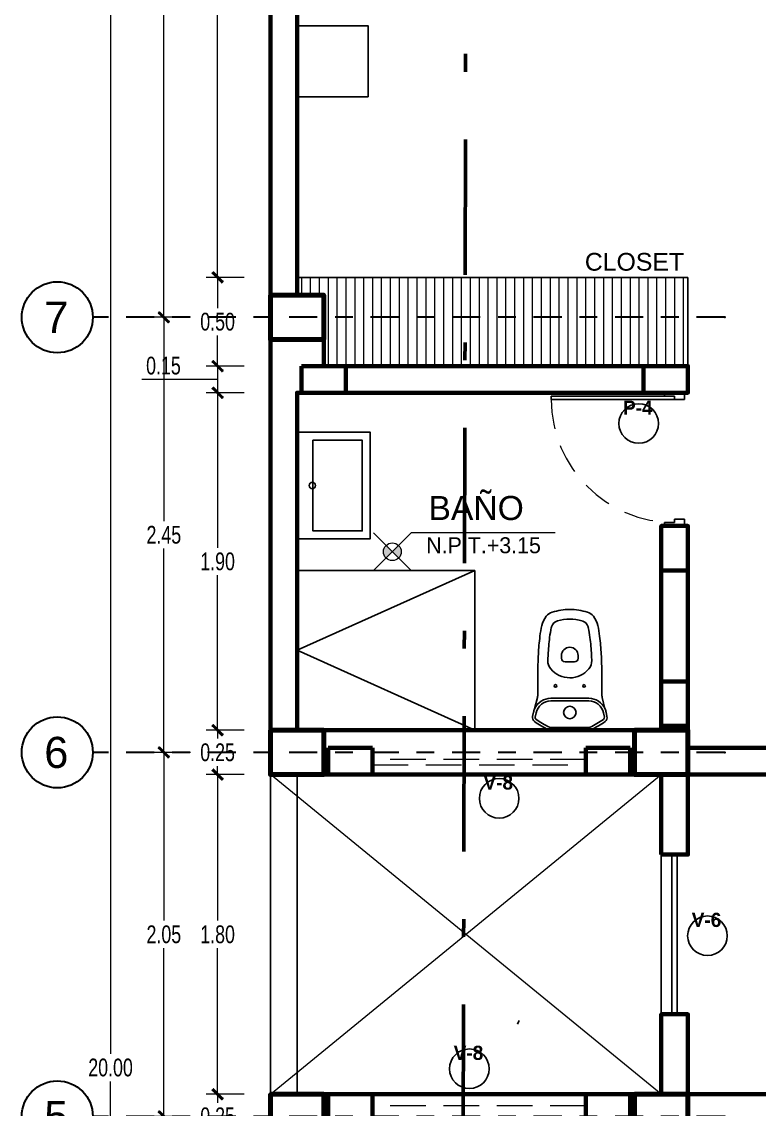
# Model space of a CAD drawing. Header units: millimetres. Extents: x 10612.9 to 10705, y -16533.4 to -16503.9.
# Drawn here: x 10623.72 to 10627.88, y -16516.94 to -16510.81 of the extents above; entities that cross this region are included whole.
import ezdxf
from ezdxf.enums import TextEntityAlignment as Align

# ---------------------------------------------------------------- set-up
doc = ezdxf.new("R2010")
doc.units = ezdxf.units.MM
for name, pattern in [('DASHDOTX2', [50.8, 25.4, -12.7, 0, -12.7]), ('HIDDEN', [0.375, 0.25, -0.125]), ('Punto & Rayas', [0.335139, 0.15875, -0.088194, 0, -0.088194])]:
    doc.linetypes.add(name, pattern=pattern)
for name, color, linetype, lineweight in [('0.6', 252, 'Continuous', 50), ('01_GRIS 250', 250, 'Continuous', 9), ('COLUMNAS', 6, 'Continuous', 20), ('Muro Alto', 1, 'Continuous', 80), ('Muro sin techar', 160, 'Continuous', 40), ('p2', 53, 'Continuous', 20), ('TEXTO AMBIENTES', 7, 'Continuous', 9)]:
    doc.layers.add(name, color=color, linetype=linetype, lineweight=lineweight)
doc.layers.add('Nuevo_Estructura - Forjados', color=7, linetype='Continuous')
doc.layers.add('Nuevo_Estructura - Forjados_Pluma_Nº__209', color=7, linetype='Continuous', lineweight=30, true_color=0x3e4f7b)
doc.layers.add('Nuevo_Estructura - Forjados_Pluma_Nº__219', color=7, linetype='Continuous', lineweight=13, true_color=0x404b6a)
doc.styles.add('arial narrow', font='ARIALNI.TTF')
doc.styles.add('Estilo_Generado_1', font='arial.ttf')
doc.styles.add('mahico', font='GOTHIC.TTF', dxfattribs={"width": 0.75})
doc.styles.add('style1', font='arial.ttf')
doc.styles.add('stylus', font='stylu.ttf')
doc.styles.add('TEXTO PRINCIPAL', font='swissek.ttf', dxfattribs={"height": 0.15})
doc.dimstyles.new('Copia de 50 P', dxfattribs={"dimtxt": 0.1, "dimasz": 0.01, "dimexe": 0.065, "dimexo": 0.0625, "dimgap": 0.025, "dimtad": 1, "dimtih": 1, "dimtoh": 1, "dimzin": 0, "dimdsep": 46, "dimtxsty": 'mahico', "dimblk": 'pa cotas', "dimcen": 0.09, "dimdle": 0.3, "dimclrd": 256, "dimclre": 256, "dimclrt": 256, "dimadec": 0, "dimazin": 0, "dimtfac": 1, "dimtofl": 0, "dimtmove": 0, "dimatfit": 3, "dimfxl": 0.15, "dimfxlon": 1, "dimtolj": 1, "dimtzin": 0, "dimlwd": 5, "dimlwe": 5, "dimarcsym": 0})

# ---------------------------------------------------------------- blocks, each defined once
blk = doc.blocks.new('puertas sss')
at = {"color": 244, "true_color": 0x991b1e}
for p, q in [((2962.3499, 159.0169), (2962.2149, 159.0169)), ((2962.2149, 159.0169), (2962.2149, 158.9719)), ((2962.3499, 159.0169), (2962.2149, 159.0169)), ((2962.2149, 158.9719), (2962.2824, 158.9719)), ((2962.2824, 158.9719), (2962.2824, 158.9944)), ((2962.2824, 158.9944), (2962.3499, 158.9944)), ((2962.3499, 158.9944), (2962.3499, 159.0169)), ((2962.2149, 158.1169), (2962.2149, 158.1619)), ((2962.2149, 158.1619), (2962.2824, 158.1619)), ((2962.2824, 158.1619), (2962.2824, 158.1394)), ((2962.2824, 158.1394), (2962.2824, 158.1619)), ((2962.2824, 158.1619), (2963.1149, 158.1619)), ((2963.1149, 158.1619), (2963.1149, 158.1394)), ((2962.3499, 158.1169), (2962.2149, 158.1169)), ((2962.3499, 158.1169), (2962.2149, 158.1169)), ((2962.2824, 158.1394), (2962.3499, 158.1394)), ((2963.1149, 158.1394), (2962.2824, 158.1394)), ((2962.3499, 158.1394), (2962.3499, 158.1169))]:
    blk.add_line(p, q, dxfattribs=at)
at = {"color": 244, "linetype": 'HIDDEN', "lineweight": 9, "ltscale": 0.8, "true_color": 0x991b1e}
blk.add_arc((2962.2824, 158.1619), 0.8325, 0, 90, dxfattribs=at)
blk = doc.blocks.new('dfbdb')
at = {"elevation": -0.0002}
for points in [[(3106.0675, -99.5118), (3106.0675, -98.8418), (3106.5275, -98.8418), (3106.5275, -99.5118)], [(3106.1675, -99.4618), (3106.1675, -98.8918), (3106.4775, -98.8918), (3106.4775, -99.4618)]]:
    blk.add_lwpolyline(points, close=True, dxfattribs=at)
blk.add_circle((3106.1636, -99.1768, -0.0002), 0.02)
blk = doc.blocks.new('ino')
at = {"extrusion": (-0.000695462, -1.32202e-15, 1)}
for p, q in [((2966.6062, 159.8284, -0.0001), (2966.6295, 159.8234, -0.0001)), ((2966.5469, 159.6336, -0.0001), (2966.5469, 159.7425, -0.0001)), ((2966.6969, 159.6336, 0), (2966.6969, 159.7403, 0)), ((2966.7119, 159.6336, 0), (2966.7119, 159.7403, 0)), ((2966.9169, 159.6606, 0.0001), (2966.9169, 159.6336, 0.0001)), ((2966.9519, 159.6806, 0.0002), (2966.9369, 159.6806, 0.0001)), ((2966.5469, 159.6336, -0.0001), (2966.5469, 159.5248, -0.0001)), ((2966.6969, 159.6336, 0), (2966.6969, 159.527, 0)), ((2966.7119, 159.6336, 0), (2966.7119, 159.527, 0)), ((2966.9169, 159.6066, 0.0001), (2966.9169, 159.6336, 0.0001)), ((2966.9519, 159.5866, 0.0002), (2966.9369, 159.5866, 0.0001)), ((2966.6062, 159.4389, -0.0001), (2966.6295, 159.4439, -0.0001))]:
    blk.add_line(p, q, dxfattribs=at)
at = {"extrusion": (-0.000695462, -1.32202e-15, 1), "elevation": -2.0633}
blk.add_lwpolyline([(2967.1731, 159.7668, 0.105815), (2967.1201, 159.7918, 0.021734), (2967.0601, 159.8018, 0.017071), (2966.9581, 159.8108, 0.008371), (2966.8711, 159.8138), (2966.7348, 159.8138, -0.060284), (2966.7157, 159.8161), (2966.6511, 159.832, 0.050432), (2966.6319, 159.8381), (2966.6086, 159.8431, 0.296342), (2966.5801, 159.8321, 0.045212), (2966.5339, 159.7546, 0.112247), (2966.5311, 159.7425), (2966.5311, 159.6336), (2966.5311, 159.5248, 0.112247), (2966.5339, 159.5127, 0.045212), (2966.5801, 159.4352, 0.296342), (2966.6086, 159.4243), (2966.6319, 159.4292, 0.049523), (2966.6508, 159.4352), (2966.652, 159.4356), (2966.7157, 159.4513, -0.060284), (2966.7348, 159.4536), (2966.8711, 159.4536, 0.008371), (2966.9581, 159.4566, 0.017071), (2967.0601, 159.4656, 0.021734), (2967.1201, 159.4756, 0.105815), (2967.1731, 159.5006, 0.128647), (2967.1951, 159.5346, 0.084162), (2967.2111, 159.6336, 0.083997), (2967.1951, 159.7328, 0.128647)], format="xyb", close=True, dxfattribs=at)
at = {"extrusion": (-0.000695462, -1.32202e-15, 1)}
for centre, radius in [((2966.7801, 159.7138, -2.0633), 0.0075), ((2966.6311, 159.6336, -2.0633), 0.035), ((2966.6311, 159.6336, -2.0633), 0.035), ((2966.7801, 159.5536, -2.0633), 0.0075)]:
    blk.add_circle(centre, radius, dxfattribs=at)
for centre, radius, start, end in [((2966.9847, 159.5384, -2.0633), 0.485, 144.02717, 154.38205), ((2966.6028, 159.8157, -2.0633), 0.013, 78, 144.02717), ((2966.6111, 159.7403, -2.0633), 0.085, 0, 78), ((2966.6111, 159.7403, -2.0633), 0.1, 0, 66.45173), ((2966.5591, 159.7425, -2.0633), 0.013, 154.38205, 180), ((2966.9666, 159.6336, -2.0633), 0.1404, 130.17618, 180.0038), ((2966.9211, 159.6873, -2.0633), 0.07, 87.77697, 130.09826), ((2966.8251, 157.2142, -2.0633), 2.545, 87.06585, 87.77697), ((2966.8774, 158.3129, -2.0633), 1.445, 83.00154, 86.91355), ((2966.9752, 159.1069, -2.0633), 0.645, 78.04749, 83.02787), ((2967.0882, 159.6554, -2.0633), 0.085, 72.28012, 76.8274), ((2967.0989, 159.6888, -2.0633), 0.05, 15.68368, 72.28012), ((2966.9361, 159.6606, -2.0633), 0.02, 90, 180), ((2966.9511, 159.6336, -2.0633), 0.047, 0, 90), ((2966.9097, 159.6359, -2.0633), 0.2464, 359.55997, 15.63852), ((2966.9661, 159.6336, -2.0633), 0.14, 180, 229.90174), ((2966.9361, 159.6066, -2.0633), 0.02, 180, 270), ((2966.9511, 159.6336, -2.0633), 0.047, 270, 0), ((2966.9112, 159.6313, -2.0633), 0.245, 344.31632, 0.44109), ((2967.0882, 159.6119, -2.0633), 0.085, 283.1726, 287.71988), ((2967.0989, 159.5785, -2.0633), 0.05, 287.71988, 344.31632), ((2966.5591, 159.5248, -2.0633), 0.013, 180, 205.61795), ((2966.9847, 159.7289, -2.0633), 0.485, 205.61795, 215.97283), ((2966.6111, 159.527, -2.0633), 0.085, 282, 0), ((2966.6111, 159.527, -2.0633), 0.1, 293.34052, 0), ((2966.9211, 159.58, -2.0633), 0.07, 229.90174, 272.22303), ((2966.8251, 162.0532, -2.0633), 2.545, 272.22303, 272.93415), ((2966.8774, 160.9544, -2.0633), 1.445, 273.08645, 276.99846), ((2966.9752, 160.1604, -2.0633), 0.645, 276.97213, 281.95251), ((2966.6028, 159.4517, -2.0633), 0.013, 215.97283, 282)]:
    blk.add_arc(centre, radius, start, end, dxfattribs=at)
blk = doc.blocks.new('A$C25241A85')
at = {"layer": 'p2', "lineweight": 9}
h = blk.add_hatch(color=256, dxfattribs=at)
h.paths.add_polyline_path([(0.0707, 0.1414, 0.198912), (0.0561, 0.1061, 0.198912), (0.0707, 0.0707), (0.1061, 0.1061)])
h.paths.add_polyline_path([(0.1061, 0.1061), (0.1414, 0.0707, 0.198912), (0.1561, 0.1061, 0.198912), (0.1414, 0.1414)])
at = {"layer": 'p2'}
blk.add_line((0.2121, 0), (0, 0.2121), dxfattribs=at)
blk.add_lwpolyline([(1.0236, 0.2121), (0.2121, 0.2121), (0, 0)], dxfattribs=at)
blk.add_circle((0.1061, 0.1061), 0.05, dxfattribs=at)
blk = doc.blocks.new('REVREER')
at = {"layer": 'COLUMNAS', "color": 1, "lineweight": 80, "ltscale": 0.2}
for points in [[(10629.8229, -16633.2036), (10630.1229, -16633.2036), (10630.1229, -16633.4536), (10629.8229, -16633.4536)], [(10629.8229, -16635.6536), (10630.1229, -16635.6536), (10630.1229, -16635.9036), (10629.8229, -16635.9036)], [(10631.8729, -16635.6536), (10632.1729, -16635.6536), (10632.1729, -16635.9036), (10631.8729, -16635.9036)], [(10629.8229, -16637.7036), (10630.1229, -16637.7036), (10630.1229, -16637.9536), (10629.8229, -16637.9536)], [(10631.8729, -16637.7036), (10632.1729, -16637.7036), (10632.1729, -16637.9536), (10631.8729, -16637.9536)]]:
    blk.add_lwpolyline(points, close=True, dxfattribs=at)
at = {"layer": 'Muro Alto', "color": 6, "linetype": 'HIDDEN', "lineweight": 60}
for points in [[(10630.2479, -16633.7536), (10630.2479, -16633.6036), (10629.9979, -16633.6036), (10629.9979, -16633.7536)], [(10632.1729, -16633.7536), (10632.1729, -16633.6036), (10631.9229, -16633.6036), (10631.9229, -16633.7536)], [(10632.0229, -16634.7536), (10632.1729, -16634.7536), (10632.1729, -16634.5036), (10632.0229, -16634.5036)], [(10632.0229, -16635.6286), (10632.1729, -16635.6286), (10632.1729, -16635.3786), (10632.0229, -16635.3786)], [(10630.3979, -16635.9036), (10630.3979, -16635.7536), (10630.1479, -16635.7536), (10630.1479, -16635.9036)], [(10631.8479, -16635.9036), (10631.8479, -16635.7536), (10631.5979, -16635.7536), (10631.5979, -16635.9036)], [(10630.3979, -16637.8536), (10630.3979, -16637.7036), (10630.1479, -16637.7036), (10630.1479, -16637.8536)], [(10631.8479, -16637.8536), (10631.8479, -16637.7036), (10631.5979, -16637.7036), (10631.5979, -16637.8536)]]:
    blk.add_lwpolyline(points, close=True, dxfattribs=at)
blk = doc.blocks.new('hjygfvdc')
at = {"layer": '0.6', "linetype": 'DASHDOTX2', "ltscale": 0.03}
blk.add_line((3030.3432, 68.8445), (3030.3974, 92.8394), dxfattribs=at)
blk = doc.blocks.new('pa cotas')
h = blk.add_hatch(color=256)
h.paths.add_polyline_path([(2.38, 3.09), (-3.09, -2.38), (-2.38, -3.09)])
h.paths.add_polyline_path([(3.09, 2.38), (2.38, 3.09), (-2.38, -3.09)])
blk.add_line((-2.38, -3.09), (2.38, 3.09))
blk.add_lwpolyline([(3.09, 2.38), (2.38, 3.09), (-3.09, -2.38), (-2.38, -3.09)], close=True)
blk = doc.blocks.new('*D659')
at = {"lineweight": 5, "transparency": 16777216}
for p, q in [((10599.7027, -16552.1931), (10599.4877, -16552.1931)), ((10599.5527, -16552.2031), (10599.5527, -16562.1156)), ((10599.5527, -16572.1831), (10599.5527, -16562.2706)), ((10599.5527, -16572.1931), (10599.4877, -16572.1931))]:
    blk.add_line(p, q, dxfattribs=at)
at = {"layer": 'Defpoints', "color": 0, "transparency": 16777216}
for p in [(10600.4527, -16552.1931), (10599.5527, -16572.1931), (10599.5527, -16572.1931)]:
    blk.add_point(p, dxfattribs=at)
at = {"lineweight": 5, "transparency": 16777216, "xscale": 0.01, "yscale": 0.01, "zscale": 0.01}
for p, rotation in [((10599.5527, -16552.1931), 90), ((10599.5527, -16572.1931), 270)]:
    blk.add_blockref('pa cotas', p, dxfattribs=dict(at, rotation=rotation))
at = {"transparency": 16777216, "insert": (10599.5527, -16562.1931), "char_height": 0.1, "attachment_point": 5, "style": 'mahico'}
blk.add_mtext('\\A1;20.00', dxfattribs=at)
blk = doc.blocks.new('Marcador de red estándar_2')
at = {"layer": 'Nuevo_Estructura - Forjados_Pluma_Nº__209', "color": 167, "linetype": 'Punto & Rayas', "lineweight": 30, "true_color": 0x3e4f7b}
for p, q in [((-0.9423, 0), (-4.5, 0)), ((0.9423, 0), (4.5, 0))]:
    blk.add_line(p, q, dxfattribs=at)
at = {"layer": 'Nuevo_Estructura - Forjados_Pluma_Nº__209', "color": 167, "linetype": 'Continuous', "lineweight": 30, "true_color": 0x3e4f7b}
for centre in [(-4.7, 0), (4.7, 0)]:
    blk.add_circle(centre, 0.2, dxfattribs=at)
at = {"layer": 'Nuevo_Estructura - Forjados_Pluma_Nº__209', "color": 167, "linetype": 'Punto & Rayas', "lineweight": 30, "true_color": 0x3e4f7b}
blk.add_point((0.9423, 0), dxfattribs=at)
blk.add_point((0.9423, 0), dxfattribs=at)
at = {"layer": 'Nuevo_Estructura - Forjados_Pluma_Nº__219', "color": 167, "lineweight": 13, "true_color": 0x404b6a, "style": 'Estilo_Generado_1'}
for tag, p in [('AC_MarkerText_1_0', (-4.7, -0.1675)), ('AC_MarkerText_1_1', (4.7, -0.1675))]:
    blk.add_attdef(tag, text='', height=0.175, rotation=180, dxfattribs=at).set_placement(p, align=Align.TOP_CENTER)
blk = doc.blocks.new('*D684')
at = {"lineweight": 5, "transparency": 16777216}
for p, q in [((10600.0027, -16554.2181), (10599.7877, -16554.2181)), ((10599.8527, -16554.2281), (10599.8527, -16556.0156)), ((10599.8527, -16557.9581), (10599.8527, -16556.1706)), ((10600.0027, -16557.9681), (10599.7877, -16557.9681))]:
    blk.add_line(p, q, dxfattribs=at)
at = {"layer": 'Defpoints', "color": 0, "transparency": 16777216}
for p in [(10600.4527, -16554.2181), (10599.8527, -16557.9681), (10600.4527, -16557.9681)]:
    blk.add_point(p, dxfattribs=at)
at = {"lineweight": 5, "transparency": 16777216, "xscale": 0.01, "yscale": 0.01, "zscale": 0.01}
for p, rotation in [((10599.8527, -16554.2181), 90), ((10599.8527, -16557.9681), 270)]:
    blk.add_blockref('pa cotas', p, dxfattribs=dict(at, rotation=rotation))
at = {"transparency": 16777216, "insert": (10599.8527, -16556.0931), "char_height": 0.1, "attachment_point": 5, "style": 'mahico'}
blk.add_mtext('\\A1;3.75', dxfattribs=at)
blk = doc.blocks.new('*D685')
at = {"lineweight": 5, "transparency": 16777216}
for p, q in [((10600.0027, -16557.9681), (10599.7877, -16557.9681)), ((10599.8527, -16557.9781), (10599.8527, -16559.1156)), ((10599.8527, -16560.4081), (10599.8527, -16559.2706)), ((10600.0027, -16560.4181), (10599.7877, -16560.4181))]:
    blk.add_line(p, q, dxfattribs=at)
at = {"layer": 'Defpoints', "color": 0, "transparency": 16777216}
for p in [(10600.4527, -16557.9681), (10599.8527, -16560.4181), (10600.4527, -16560.4181)]:
    blk.add_point(p, dxfattribs=at)
at = {"lineweight": 5, "transparency": 16777216, "xscale": 0.01, "yscale": 0.01, "zscale": 0.01}
for p, rotation in [((10599.8527, -16557.9681), 90), ((10599.8527, -16560.4181), 270)]:
    blk.add_blockref('pa cotas', p, dxfattribs=dict(at, rotation=rotation))
at = {"transparency": 16777216, "insert": (10599.8527, -16559.1931), "char_height": 0.1, "attachment_point": 5, "style": 'mahico'}
blk.add_mtext('\\A1;2.45', dxfattribs=at)
blk = doc.blocks.new('*D686')
at = {"lineweight": 5, "transparency": 16777216}
for p, q in [((10600.0027, -16560.4181), (10599.7877, -16560.4181)), ((10599.8527, -16560.4281), (10599.8527, -16561.3656)), ((10599.8527, -16562.4581), (10599.8527, -16561.5206)), ((10600.0027, -16562.4681), (10599.7877, -16562.4681))]:
    blk.add_line(p, q, dxfattribs=at)
at = {"layer": 'Defpoints', "color": 0, "transparency": 16777216}
for p in [(10600.4527, -16560.4181), (10599.8527, -16562.4681), (10600.4527, -16562.4681)]:
    blk.add_point(p, dxfattribs=at)
at = {"lineweight": 5, "transparency": 16777216, "xscale": 0.01, "yscale": 0.01, "zscale": 0.01}
for p, rotation in [((10599.8527, -16560.4181), 90), ((10599.8527, -16562.4681), 270)]:
    blk.add_blockref('pa cotas', p, dxfattribs=dict(at, rotation=rotation))
at = {"transparency": 16777216, "insert": (10599.8527, -16561.4431), "char_height": 0.1, "attachment_point": 5, "style": 'mahico'}
blk.add_mtext('\\A1;2.05', dxfattribs=at)
blk = doc.blocks.new('*D929')
at = {"lineweight": 5, "transparency": 16777216}
for p, q in [((10624.9759, -16508.5043), (10624.7609, -16508.5043)), ((10624.8259, -16508.5143), (10624.8259, -16510.3018)), ((10624.8259, -16512.2443), (10624.8259, -16510.4568)), ((10624.9759, -16512.2543), (10624.7609, -16512.2543))]:
    blk.add_line(p, q, dxfattribs=at)
at = {"layer": 'Defpoints', "color": 0, "transparency": 16777216}
for p in [(10625.5234, -16508.5043), (10624.8259, -16512.2543), (10625.2734, -16512.2543)]:
    blk.add_point(p, dxfattribs=at)
at = {"lineweight": 5, "transparency": 16777216, "xscale": 0.01, "yscale": 0.01, "zscale": 0.01}
for p, rotation in [((10624.8259, -16508.5043), 90), ((10624.8259, -16512.2543), 270)]:
    blk.add_blockref('pa cotas', p, dxfattribs=dict(at, rotation=rotation))
at = {"transparency": 16777216, "insert": (10624.8259, -16510.3793), "char_height": 0.1, "attachment_point": 5, "style": 'mahico'}
blk.add_mtext('\\A1;3.75', dxfattribs=at)
blk = doc.blocks.new('*D930')
at = {"lineweight": 5, "transparency": 16777216}
for p, q in [((10624.9759, -16512.2543), (10624.7609, -16512.2543)), ((10624.8259, -16512.2643), (10624.8259, -16512.4268)), ((10624.8259, -16512.7443), (10624.8259, -16512.5818)), ((10624.9759, -16512.7543), (10624.7609, -16512.7543))]:
    blk.add_line(p, q, dxfattribs=at)
at = {"layer": 'Defpoints', "color": 0, "transparency": 16777216}
for p in [(10625.2734, -16512.2543), (10624.8259, -16512.7543), (10625.4234, -16512.7543)]:
    blk.add_point(p, dxfattribs=at)
at = {"lineweight": 5, "transparency": 16777216, "xscale": 0.01, "yscale": 0.01, "zscale": 0.01}
for p, rotation in [((10624.8259, -16512.2543), 90), ((10624.8259, -16512.7543), 270)]:
    blk.add_blockref('pa cotas', p, dxfattribs=dict(at, rotation=rotation))
at = {"transparency": 16777216, "insert": (10624.8259, -16512.5043), "char_height": 0.1, "attachment_point": 5, "style": 'mahico'}
blk.add_mtext('\\A1;0.50', dxfattribs=at)
blk = doc.blocks.new('*D931')
at = {"lineweight": 5, "transparency": 16777216}
for p, q in [((10624.9759, -16512.7543), (10624.7609, -16512.7543)), ((10624.8259, -16512.7643), (10624.8259, -16512.8943)), ((10624.6434, -16512.8293), (10624.3988, -16512.8293)), ((10624.8259, -16512.8293), (10624.6434, -16512.8293)), ((10624.9759, -16512.9043), (10624.7609, -16512.9043))]:
    blk.add_line(p, q, dxfattribs=at)
at = {"layer": 'Defpoints', "color": 0, "transparency": 16777216}
for p in [(10625.4234, -16512.7543), (10624.8259, -16512.9043), (10625.2734, -16512.9043)]:
    blk.add_point(p, dxfattribs=at)
at = {"lineweight": 5, "transparency": 16777216, "xscale": 0.01, "yscale": 0.01, "zscale": 0.01}
for p, rotation in [((10624.8259, -16512.7543), 90), ((10624.8259, -16512.9043), 270)]:
    blk.add_blockref('pa cotas', p, dxfattribs=dict(at, rotation=rotation))
at = {"transparency": 16777216, "insert": (10624.5211, -16512.7518), "char_height": 0.1, "attachment_point": 5, "style": 'mahico'}
blk.add_mtext('\\A1;0.15', dxfattribs=at)
blk = doc.blocks.new('*D932')
at = {"lineweight": 5, "transparency": 16777216}
for p, q in [((10624.9759, -16512.9043), (10624.7609, -16512.9043)), ((10624.8259, -16512.9143), (10624.8259, -16513.7768)), ((10624.8259, -16514.7943), (10624.8259, -16513.9318)), ((10624.9759, -16514.8043), (10624.7609, -16514.8043))]:
    blk.add_line(p, q, dxfattribs=at)
at = {"layer": 'Defpoints', "color": 0, "transparency": 16777216}
for p in [(10625.2734, -16512.9043), (10624.8259, -16514.8043), (10625.2734, -16514.8043)]:
    blk.add_point(p, dxfattribs=at)
at = {"lineweight": 5, "transparency": 16777216, "xscale": 0.01, "yscale": 0.01, "zscale": 0.01}
for p, rotation in [((10624.8259, -16512.9043), 90), ((10624.8259, -16514.8043), 270)]:
    blk.add_blockref('pa cotas', p, dxfattribs=dict(at, rotation=rotation))
at = {"transparency": 16777216, "insert": (10624.8259, -16513.8543), "char_height": 0.1, "attachment_point": 5, "style": 'mahico'}
blk.add_mtext('\\A1;1.90', dxfattribs=at)
blk = doc.blocks.new('*D933')
at = {"lineweight": 5, "transparency": 16777216}
for p, q in [((10624.9759, -16514.8043), (10624.7609, -16514.8043)), ((10624.8259, -16514.8143), (10624.8259, -16514.8518)), ((10624.8259, -16515.0443), (10624.8259, -16515.0068)), ((10624.9759, -16515.0543), (10624.7609, -16515.0543))]:
    blk.add_line(p, q, dxfattribs=at)
at = {"layer": 'Defpoints', "color": 0, "transparency": 16777216}
for p in [(10625.2734, -16514.8043), (10624.8259, -16515.0543), (10625.1234, -16515.0543)]:
    blk.add_point(p, dxfattribs=at)
at = {"lineweight": 5, "transparency": 16777216, "xscale": 0.01, "yscale": 0.01, "zscale": 0.01}
for p, rotation in [((10624.8259, -16514.8043), 90), ((10624.8259, -16515.0543), 270)]:
    blk.add_blockref('pa cotas', p, dxfattribs=dict(at, rotation=rotation))
at = {"transparency": 16777216, "insert": (10624.8259, -16514.9293), "char_height": 0.1, "attachment_point": 5, "style": 'mahico'}
blk.add_mtext('\\A1;0.25', dxfattribs=at)
blk = doc.blocks.new('*D934')
at = {"lineweight": 5, "transparency": 16777216}
for p, q in [((10624.9759, -16515.0543), (10624.7609, -16515.0543)), ((10624.8259, -16515.0643), (10624.8259, -16515.8768)), ((10624.8259, -16516.8443), (10624.8259, -16516.0318)), ((10624.9759, -16516.8543), (10624.7609, -16516.8543))]:
    blk.add_line(p, q, dxfattribs=at)
at = {"layer": 'Defpoints', "color": 0, "transparency": 16777216}
for p in [(10625.1234, -16515.0543), (10624.8259, -16516.8543), (10625.1234, -16516.8543)]:
    blk.add_point(p, dxfattribs=at)
at = {"lineweight": 5, "transparency": 16777216, "xscale": 0.01, "yscale": 0.01, "zscale": 0.01}
for p, rotation in [((10624.8259, -16515.0543), 90), ((10624.8259, -16516.8543), 270)]:
    blk.add_blockref('pa cotas', p, dxfattribs=dict(at, rotation=rotation))
at = {"transparency": 16777216, "insert": (10624.8259, -16515.9543), "char_height": 0.1, "attachment_point": 5, "style": 'mahico'}
blk.add_mtext('\\A1;1.80', dxfattribs=at)
blk = doc.blocks.new('*D935')
at = {"lineweight": 5, "transparency": 16777216}
for p, q in [((10624.9759, -16516.8543), (10624.7609, -16516.8543)), ((10624.8259, -16516.8643), (10624.8259, -16516.9018)), ((10624.8259, -16517.0943), (10624.8259, -16517.0568)), ((10624.9759, -16517.1043), (10624.7609, -16517.1043))]:
    blk.add_line(p, q, dxfattribs=at)
at = {"layer": 'Defpoints', "color": 0, "transparency": 16777216}
for p in [(10625.1234, -16516.8543), (10624.8259, -16517.1043), (10625.2734, -16517.1043)]:
    blk.add_point(p, dxfattribs=at)
at = {"lineweight": 5, "transparency": 16777216, "xscale": 0.01, "yscale": 0.01, "zscale": 0.01}
for p, rotation in [((10624.8259, -16516.8543), 90), ((10624.8259, -16517.1043), 270)]:
    blk.add_blockref('pa cotas', p, dxfattribs=dict(at, rotation=rotation))
at = {"transparency": 16777216, "insert": (10624.8259, -16516.9793), "char_height": 0.1, "attachment_point": 5, "style": 'mahico'}
blk.add_mtext('\\A1;0.25', dxfattribs=at)
blk = doc.blocks.new('fdvfvfdvdf')
at = {"layer": 'Nuevo_Estructura - Forjados', "color": 8, "linetype": 'Continuous', "lineweight": 15}
ref = blk.add_blockref('Marcador de red estándar_2', (10603.9527, -16557.9681), dxfattribs=dict(at, rotation=180))
ref.add_attrib('AC_MarkerText_1', '7', dxfattribs={"layer": 'Nuevo_Estructura - Forjados_Pluma_Nº__219', "color": 167, "lineweight": 13, "true_color": 0x404b6a, "height": 0.175, "style": 'Estilo_Generado_1'}).set_placement((10608.6454, -16557.8806), align=Align.TOP_CENTER)
ref.add_attrib('AC_MarkerText_1_1', '7', dxfattribs={"layer": 'Nuevo_Estructura - Forjados_Pluma_Nº__219', "color": 167, "lineweight": 13, "true_color": 0x404b6a, "height": 0.175, "style": 'Estilo_Generado_1'}).set_placement((10599.2473, -16557.8806), align=Align.TOP_CENTER)
ref = blk.add_blockref('Marcador de red estándar_2', (10603.9527, -16560.4181), dxfattribs=dict(at, rotation=180))
ref.add_attrib('AC_MarkerText_1', '6', dxfattribs={"layer": 'Nuevo_Estructura - Forjados_Pluma_Nº__219', "color": 167, "lineweight": 13, "true_color": 0x404b6a, "height": 0.175, "style": 'Estilo_Generado_1'}).set_placement((10608.6454, -16560.3306), align=Align.TOP_CENTER)
ref.add_attrib('AC_MarkerText_1_1', '6', dxfattribs={"layer": 'Nuevo_Estructura - Forjados_Pluma_Nº__219', "color": 167, "lineweight": 13, "true_color": 0x404b6a, "height": 0.175, "style": 'Estilo_Generado_1'}).set_placement((10599.2473, -16560.3306), align=Align.TOP_CENTER)
ref = blk.add_blockref('Marcador de red estándar_2', (10603.9527, -16562.4681), dxfattribs=dict(at, rotation=180))
ref.add_attrib('AC_MarkerText_1', '5', dxfattribs={"layer": 'Nuevo_Estructura - Forjados_Pluma_Nº__219', "color": 167, "lineweight": 13, "true_color": 0x404b6a, "height": 0.175, "style": 'Estilo_Generado_1'}).set_placement((10608.6454, -16562.3806), align=Align.TOP_CENTER)
ref.add_attrib('AC_MarkerText_1_1', '5', dxfattribs={"layer": 'Nuevo_Estructura - Forjados_Pluma_Nº__219', "color": 167, "lineweight": 13, "true_color": 0x404b6a, "height": 0.175, "style": 'Estilo_Generado_1'}).set_placement((10599.2473, -16562.3806), align=Align.TOP_CENTER)
dim = blk.add_linear_dim(base=(10599.5527, -16572.1931), p1=(10600.4527, -16552.1931), p2=(10599.5527, -16572.1931), angle=270, dimstyle='Copia de 50 P')
dim.commit()
dim.dimension.update_dxf_attribs({"geometry": '*D659', "text_midpoint": (10599.5527, -16562.1931)})
for base, p1, p2, picture, middle in [((10599.8527, -16557.9681), (10600.4527, -16554.2181), (10600.4527, -16557.9681), '*D684', (10599.8527, -16556.0931)), ((10599.8527, -16560.4181), (10600.4527, -16557.9681), (10600.4527, -16560.4181), '*D685', (10599.8527, -16559.1931)), ((10599.8527, -16562.4681), (10600.4527, -16560.4181), (10600.4527, -16562.4681), '*D686', (10599.8527, -16561.4431))]:
    dim = blk.add_linear_dim(base=base, p1=p1, p2=p2, angle=270, dimstyle='Copia de 50 P', override={"dimtmove": 1})
    dim.commit()
    dim.dimension.update_dxf_attribs({"geometry": picture, "text_midpoint": middle})

msp = doc.modelspace()

# ---------------------------------------------------------------- hatches: boundary and pattern name
at = {"layer": '01_GRIS 250', "true_color": 0x939598}
h = msp.add_hatch(dxfattribs=at)
h.set_pattern_fill('_USER', color=252, scale=0.05, angle=270, pattern_type=0)
h.set_pattern_definition([(270, (102.999583, -58.224897), (0.05, -3e-17), [])])
h.paths.add_polyline_path([(10625.2734, -16512.3543), (10625.4234, -16512.3543), (10625.4234, -16512.7543), (10627.4734, -16512.7543), (10627.4734, -16512.2543), (10625.2734, -16512.2543)])
h.paths.add_polyline_path([(10625.4234, -16518.9543), (10625.4234, -16519.4543), (10627.4734, -16519.4543), (10627.4734, -16518.9543)])
h.paths.add_polyline_path([(10631.8238, -16520.0543), (10631.8238, -16519.5543), (10629.5984, -16519.5543), (10629.5984, -16520.0543)])

# ---------------------------------------------------------------- linework, layer by layer
for p, q in [((10625.1234, -16506.7043), (10625.1234, -16526.7043)), ((10625.2734, -16508.8543), (10625.2734, -16512.3543)), ((10627.4734, -16512.2543), (10625.2734, -16512.2543)), ((10627.4734, -16512.7543), (10625.4234, -16512.7543)), ((10627.4734, -16512.9043), (10625.2734, -16512.9043)), ((10625.2734, -16512.9043), (10625.2734, -16514.8043)), ((10627.4734, -16513.6543), (10627.3234, -16513.6543)), ((10625.2734, -16513.9043), (10626.2734, -16513.9043)), ((10626.2734, -16514.8043), (10626.2734, -16513.9043)), ((10625.2734, -16515.0543), (10625.1234, -16515.0543)), ((10625.2734, -16515.0543), (10627.3234, -16515.0543)), ((10625.2734, -16515.0543), (10625.2734, -16516.8543)), ((10627.3234, -16515.0543), (10627.3234, -16516.8543)), ((10627.4734, -16515.0543), (10627.4734, -16515.5043)), ((10627.4734, -16515.0543), (10630.4734, -16515.0543)), ((10627.4734, -16515.5043), (10627.4734, -16515.0543)), ((10627.4734, -16515.5043), (10627.3234, -16515.5043)), ((10627.4734, -16516.4043), (10627.3234, -16516.4043)), ((10627.4734, -16516.4043), (10627.4734, -16516.8543)), ((10627.4734, -16516.8543), (10627.4734, -16516.4043)), ((10625.2734, -16516.8543), (10625.1234, -16516.8543)), ((10625.2734, -16516.8543), (10627.3234, -16516.8543)), ((10627.4734, -16516.8543), (10630.4734, -16516.8543))]:
    msp.add_line(p, q)
for points in [[(10632.1234, -16508.7043), (10632.1234, -16526.7043), (10625.1234, -16526.7043), (10625.1234, -16506.7043), (10632.1234, -16506.7043), (10632.1234, -16508.7043)], [(10627.4734, -16512.2543), (10627.4734, -16512.9043)], [(10625.2734, -16514.0543), (10625.2734, -16512.9043)], [(10627.3234, -16513.6543), (10627.3234, -16514.8043)], [(10627.4734, -16513.6543), (10627.4734, -16514.9043)], [(10626.2734, -16513.9043), (10625.2734, -16514.3543), (10626.2734, -16514.8043)]]:
    msp.add_lwpolyline(points)
at = {"lineweight": 60}
for points in [[(10625.1234, -16508.2543), (10625.1234, -16515.0543), (10627.3234, -16515.0543), (10627.3234, -16515.5043)], [(10627.3234, -16515.5043), (10627.4734, -16515.5043), (10627.4734, -16515.0543), (10629.0234, -16515.0543), (10629.0234, -16514.9043), (10627.4734, -16514.9043), (10627.4734, -16513.6543), (10627.3234, -16513.6543), (10627.3234, -16514.8043), (10625.2734, -16514.8043), (10625.2734, -16512.9043), (10627.4734, -16512.9043), (10627.4734, -16512.7543), (10625.4234, -16512.7543), (10625.4234, -16512.3543), (10625.2734, -16512.3543), (10625.2734, -16508.8543)]]:
    msp.add_lwpolyline(points, dxfattribs=at)
msp.add_lwpolyline([(10625.6738, -16511.2385), (10625.2738, -16511.2385), (10625.2738, -16510.8385), (10625.6738, -16510.8385)], close=True)
at = {"color": 251, "lineweight": 9, "true_color": 0x636466}
for points in [[(10625.1234, -16516.8543), (10627.3234, -16515.0543)], [(10627.3234, -16516.8543), (10625.1234, -16515.0543)]]:
    msp.add_lwpolyline(points, dxfattribs=at)
at = {"color": 4}
msp.add_lwpolyline([(10627.383, -16515.5043), (10627.383, -16516.4043), (10627.413, -16516.4043), (10627.413, -16515.5043)], close=True, dxfattribs=at)
at = {"lineweight": 60}
msp.add_lwpolyline([(10625.4234, -16523.1043), (10625.2738, -16523.1043), (10625.2738, -16524.7043), (10625.1234, -16524.7043), (10625.1234, -16516.8543), (10627.3234, -16516.8543), (10627.3234, -16516.4043), (10627.4734, -16516.4043), (10627.4734, -16516.8543), (10629.0234, -16516.8543), (10629.0234, -16517.0043), (10627.4734, -16517.0043), (10627.4734, -16518.0543), (10627.3234, -16518.0543), (10627.3234, -16517.1043), (10625.2734, -16517.1043), (10625.2734, -16518.8043), (10627.4734, -16518.8043), (10627.4734, -16518.9543), (10625.4234, -16518.9543), (10625.4234, -16522.9543), (10625.4234, -16522.9543)], close=True, dxfattribs=at)
for centre in [(10627.1968, -16513.0774), (10626.4112, -16515.188), (10627.5837, -16515.9618), (10626.2434, -16516.7106)]:
    msp.add_circle(centre, 0.1114)
msp.add_open_spline([(10626.5138, -16516.46), (10626.5176, -16516.451), (10626.5211, -16516.4436), (10626.5238, -16516.4386)], degree=3)
at = {"layer": 'Muro sin techar', "color": 251, "linetype": 'HIDDEN', "lineweight": 9, "ltscale": 0.8, "true_color": 0x636466}
for points in [[(10626.8984, -16514.9687), (10625.6984, -16514.9687)], [(10625.6984, -16514.9987), (10626.8984, -16514.9987)], [(10627.1734, -16514.9687), (10627.1484, -16514.9687)], [(10627.1484, -16514.9987), (10627.1734, -16514.9987)], [(10626.8984, -16516.9187), (10625.6984, -16516.9187)]]:
    msp.add_lwpolyline(points, dxfattribs=at)

# ---------------------------------------------------------------- block references
at = {"lineweight": 70}
msp.add_blockref('hjygfvdc', (7595.8398, -16597.3236), dxfattribs=at)
for name, p in [('fdvfvfdvdf', (24.6706, 45.4888)), ('REVREER', (-4.6995, 120.8493)), ('A$C25241A85', (10625.7037, -16513.9057))]:
    msp.add_blockref(name, p)
at = {"rotation": 180}
for name, p, xscale, yscale, zscale in [('puertas sss', (13095.967, -16381.1402), 0.8333333333319859, 0.8333333333319859, 0.8333333333319859), ('dfbdb', (7843.7204, -16602.2417, 0.0002), -0.8955223880607751, 0.8955223880607751, 0.8955223880607751)]:
    msp.add_blockref(name, p, dxfattribs=dict(at, xscale=xscale, yscale=yscale, zscale=zscale))
at = {"rotation": 90}
msp.add_blockref('ino', (10786.4425, -19481.3362, 0.0001), dxfattribs=at)

# ---------------------------------------------------------------- texts
at = {"style": 'TEXTO PRINCIPAL'}
msp.add_text('BAÑO', height=0.13558, dxfattribs=at).set_placement((10626.2816, -16513.5352), align=Align.MIDDLE)
at = {"style": 'stylus'}
msp.add_text('N.P.T.+3.15', height=0.09, dxfattribs=at).set_placement((10626.3233, -16513.7628), align=Align.MIDDLE_CENTER)
at = {"insert": (10626.8934, -16512.1166), "char_height": 0.1, "attachment_point": 1, "style": 'style1'}
msp.add_mtext_dynamic_manual_height_columns('CLOSET', width=1.005613, gutter_width=12.5, heights=[0], dxfattribs=at)
at = {"layer": 'TEXTO AMBIENTES', "char_height": 0.166359, "width": 0.164424, "attachment_point": 1, "style": 'arial narrow'}
for s, insert in [('{\\fCentury Gothic|b1|i0|c0|p34;\\H0.48089x;P-4\\fCentury Gothic|b1|i1|c0|p34;\\H2.0795x; }', (10627.1084, -16512.948)), ('{\\fCentury Gothic|b1|i0|c0|p34;\\H0.48089x;V-8\\fCentury Gothic|b1|i1|c0|p34;\\H2.0795x; }', (10626.3228, -16515.0586)), ('{\\fCentury Gothic|b1|i0|c0|p34;\\H0.48089x;V-6\\fCentury Gothic|b1|i1|c0|p34;\\H2.0795x; }', (10627.4953, -16515.8324)), ('{\\fCentury Gothic|b1|i0|c0|p34;\\H0.48089x;V-8\\fCentury Gothic|b1|i1|c0|p34;\\H2.0795x; }', (10626.155, -16516.5812))]:
    msp.add_mtext(s, dxfattribs=dict(at, insert=insert))

# ---------------------------------------------------------------- dimensions: what is measured, and where the dimension line sits
for base, p1, p2, picture, middle in [((10624.8259, -16512.2543), (10625.5234, -16508.5043), (10625.2734, -16512.2543), '*D929', (10624.8259, -16510.3793)), ((10624.8259, -16512.7543), (10625.2734, -16512.2543), (10625.4234, -16512.7543), '*D930', (10624.8259, -16512.5043)), ((10624.8259, -16512.9043), (10625.4234, -16512.7543), (10625.2734, -16512.9043), '*D931', (10624.6184, -16512.7518)), ((10624.8259, -16514.8043), (10625.2734, -16512.9043), (10625.2734, -16514.8043), '*D932', (10624.8259, -16513.8543)), ((10624.8259, -16515.0543), (10625.2734, -16514.8043), (10625.1234, -16515.0543), '*D933', (10624.8259, -16514.9293)), ((10624.8259, -16516.8543), (10625.1234, -16515.0543), (10625.1234, -16516.8543), '*D934', (10624.8259, -16515.9543)), ((10624.8259, -16517.1043), (10625.1234, -16516.8543), (10625.2734, -16517.1043), '*D935', (10624.8259, -16516.9793))]:
    dim = msp.add_linear_dim(base=base, p1=p1, p2=p2, angle=90, dimstyle='Copia de 50 P', override={"dimtmove": 1})
    dim.commit()
    dim.dimension.update_dxf_attribs({"geometry": picture, "text_midpoint": middle})

doc.saveas('drawing.dxf')
